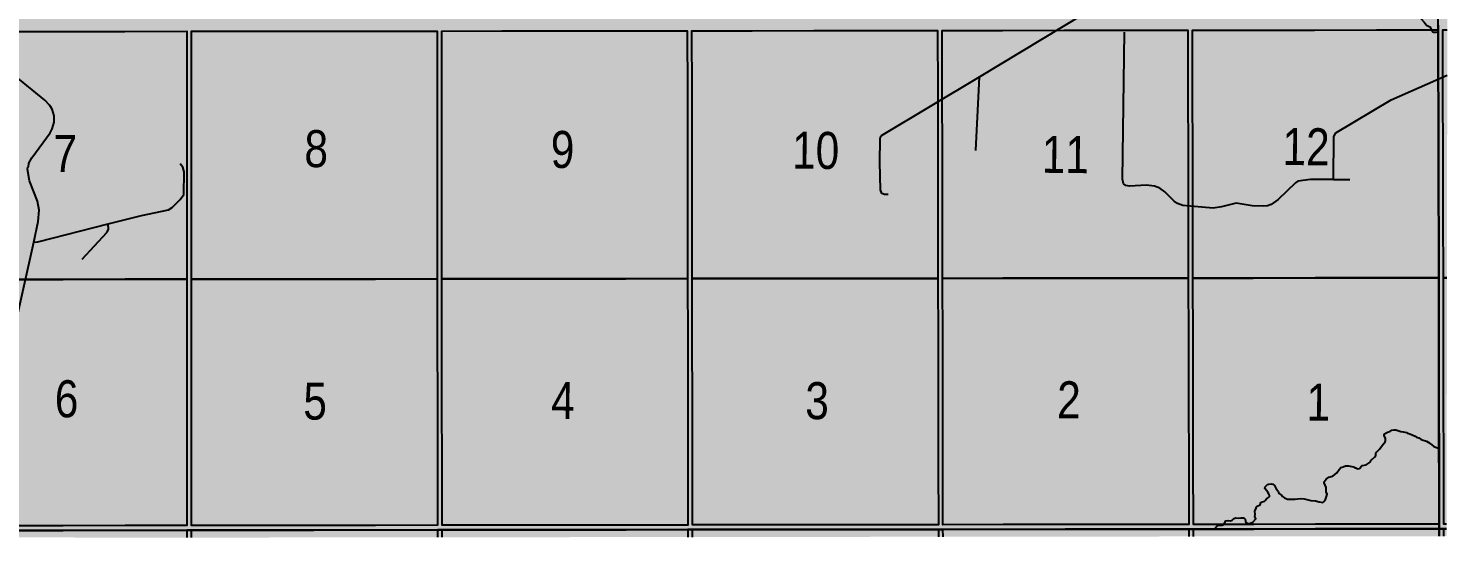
# Model space of a CAD drawing. Extents: x 570482 to 581403, y 6264409 to 6273171.
# Drawn here: x 570864.8 to 571171.5, y 6270453.6 to 6270563.6 of the extents above; entities that cross this region are included whole.
import ezdxf

# ---------------------------------------------------------------- set-up
doc = ezdxf.new("R2010")
doc.units = 0
doc.header["$LTSCALE"] = 5
doc.linetypes.add('DASHED2', pattern=[9.525, 6.35, -3.175])
for name, color, linetype in [('RoadSeg', 57, 'DASHED2'), ('T-WATER', 160, 'Continuous'), ('Townships', 57, 'Continuous')]:
    doc.layers.add(name, color=color, linetype=linetype)
doc.layers.add('ROUTE-MAP-BACKGROUND-H', color=7, linetype='Continuous', true_color=0xf0ebff)
doc.layers.add('Sections', color=7, linetype='Continuous', true_color=0x13f661)
doc.styles.add('120', font='ARIALN.TTF', dxfattribs={"height": 13})

msp = doc.modelspace()

# ---------------------------------------------------------------- hatches: boundary and pattern name
at = {"layer": 'ROUTE-MAP-BACKGROUND-H'}
h = msp.add_hatch(color=256, dxfattribs=at)
h.dxf.hatch_style = 1
h.paths.add_polyline_path([(571171.112, 6270453.937), (571171.532, 6270781.165), (571139.113, 6270781.063), (571139.013, 6270832.812), (571138.478, 6271104.55), (570482.402, 6271104.607), (570481.546, 6270777.122), (570519.672, 6270776.969), (570518.91, 6270453.936), (570899.088, 6270453.629), (571061.346, 6270453.809)])

# ---------------------------------------------------------------- linework, layer by layer
at = {"layer": 'RoadSeg'}
for p, q in [((571070.229, 6270553.128), (571100.875, 6270571.603)), ((571069.474, 6270537.201), (571070.229, 6270553.128)), ((571146.677, 6270530.968), (571150.237, 6270530.977))]:
    msp.add_line(p, q, dxfattribs=at)
for points in [[(571146.677, 6270530.968), (571141.685, 6270530.948), (571138.983, 6270530.559), (571138.445, 6270530.235), (571134.76, 6270526.601), (571133.245, 6270525.56), (571132.409, 6270525.274), (571131.475, 6270525.156), (571129.081, 6270525.261), (571125.662, 6270525.815), (571122.455, 6270525.035), (571120.687, 6270524.764), (571114.173, 6270525.301), (571112.983, 6270525.786), (571112.26, 6270526.297), (571110.261, 6270528.259), (571109.176, 6270529.042), (571108.019, 6270529.526), (571106.259, 6270529.754), (571102.594, 6270529.514), (571101.831, 6270529.626), (571101.338, 6270530.033), (571101.121, 6270531.002), (571101.619, 6270568.197)], [(570866.033, 6270517.445), (570866.969, 6270521.889), (570867.142, 6270524.349), (570866.774, 6270526.285), (570865.048, 6270530.672), (570864.622, 6270533.207), (570864.695, 6270533.606), (570864.863, 6270533.67), (570864.909, 6270534.467), (570865.593, 6270535.621), (570869.54, 6270541.048), (570869.987, 6270541.906), (570870.408, 6270543.297), (570870.431, 6270544.728), (570869.954, 6270546.1), (570869.436, 6270546.94), (570868.422, 6270548.088), (570861.787, 6270553.452)], [(571146.677, 6270530.968), (571146.759, 6270540.218), (571147.204, 6270541.009), (571159.166, 6270548.171), (571171.239, 6270553.488)], [(571050.486, 6270527.69), (571049.688, 6270527.736), (571049.159, 6270527.944), (571048.839, 6270528.748), (571048.735, 6270534.706), (571048.748, 6270539.631), (571048.823, 6270540.128), (571049.094, 6270540.457), (571070.229, 6270553.128)], [(570882.036, 6270521.381), (570889.253, 6270523.195), (570895.063, 6270524.432), (570895.869, 6270524.885), (570897.627, 6270526.621), (570898.377, 6270527.707), (570898.489, 6270532.63), (570898.205, 6270533.599), (570897.651, 6270534.34)], [(570866.033, 6270517.445), (570866.899, 6270517.498), (570882.036, 6270521.381)], [(570876.422, 6270513.751), (570881.772, 6270519.488), (570882.115, 6270520.115), (570882.036, 6270521.381)], [(570842.142, 6270453.675), (570842.064, 6270467.184), (570842.201, 6270471.607), (570842.758, 6270473.13), (570844.192, 6270475.403), (570845.686, 6270477.369), (570847.762, 6270480.103), (570849.525, 6270482.105), (570851.242, 6270483.342), (570856.075, 6270485.893), (570857.353, 6270486.738), (570858.534, 6270487.751), (570859.386, 6270489.001), (570859.876, 6270490.491), (570861.551, 6270497.385), (570866.033, 6270517.445)]]:
    msp.add_lwpolyline(points, dxfattribs=at)
at = {"layer": 'Sections', "color": 8}
for points in [[(570859.02, 6270509.371), (570846.006, 6270509.356), (570846.006, 6270522.737), (570846.006, 6270536.118), (570846.005, 6270549.499), (570846.005, 6270562.879), (570859.014, 6270562.894), (570872.357, 6270562.909), (570885.701, 6270562.924), (570899.044, 6270562.939), (570899.05, 6270549.559), (570899.055, 6270536.178), (570899.061, 6270522.797), (570899.066, 6270509.416), (570885.717, 6270509.401), (570872.369, 6270509.386)], [(570913.083, 6270509.432), (570900.069, 6270509.417), (570900.064, 6270522.798), (570900.059, 6270536.179), (570900.053, 6270549.56), (570900.048, 6270562.941), (570913.057, 6270562.955), (570926.401, 6270562.97), (570939.744, 6270562.986), (570953.088, 6270563.001), (570953.098, 6270549.62), (570953.109, 6270536.239), (570953.119, 6270522.858), (570953.13, 6270509.477), (570939.781, 6270509.462), (570926.432, 6270509.447)], [(570967.147, 6270509.492), (570954.133, 6270509.478), (570954.123, 6270522.859), (570954.112, 6270536.24), (570954.102, 6270549.621), (570954.091, 6270563.002), (570967.1, 6270563.017), (570980.444, 6270563.032), (570993.788, 6270563.047), (571007.133, 6270563.062), (571007.148, 6270549.681), (571007.164, 6270536.3), (571007.179, 6270522.919), (571007.195, 6270509.537), (570993.846, 6270509.522), (570980.496, 6270509.507)], [(571021.213, 6270509.553), (571008.199, 6270509.539), (571008.183, 6270522.92), (571008.167, 6270536.301), (571008.152, 6270549.682), (571008.136, 6270563.063), (571021.146, 6270563.078), (571034.491, 6270563.093), (571047.835, 6270563.108), (571061.179, 6270563.124), (571061.2, 6270549.742), (571061.22, 6270536.361), (571061.241, 6270522.979), (571061.261, 6270509.598), (571047.912, 6270509.583), (571034.563, 6270509.568)], [(571075.28, 6270509.614), (571062.265, 6270509.599), (571062.244, 6270522.981), (571062.224, 6270536.362), (571062.203, 6270549.743), (571062.183, 6270563.125), (571075.193, 6270563.14), (571088.537, 6270563.155), (571101.882, 6270563.17), (571115.226, 6270563.185), (571115.252, 6270549.804), (571115.277, 6270536.422), (571115.303, 6270523.04), (571115.328, 6270509.659), (571101.979, 6270509.644), (571088.629, 6270509.629)], [(571129.346, 6270509.675), (571116.332, 6270509.66), (571116.306, 6270523.041), (571116.281, 6270536.423), (571116.255, 6270549.805), (571116.23, 6270563.186), (571129.24, 6270563.202), (571142.584, 6270563.218), (571155.929, 6270563.234), (571169.274, 6270563.25), (571169.305, 6270549.869), (571169.335, 6270536.487), (571169.366, 6270523.106), (571169.396, 6270509.724), (571156.046, 6270509.708), (571142.696, 6270509.692)], [(570859.026, 6270456.182), (570846.007, 6270456.168), (570846.007, 6270469.214), (570846.006, 6270482.595), (570846.006, 6270495.975), (570846.006, 6270509.356), (570859.02, 6270509.371), (570872.369, 6270509.386), (570885.717, 6270509.401), (570899.066, 6270509.416), (570899.071, 6270496.035), (570899.077, 6270482.654), (570899.082, 6270469.273), (570899.087, 6270456.227), (570885.733, 6270456.212), (570872.38, 6270456.197)], [(570913.11, 6270456.243), (570900.091, 6270456.228), (570900.085, 6270469.274), (570900.08, 6270482.655), (570900.075, 6270496.036), (570900.069, 6270509.417), (570913.083, 6270509.432), (570926.432, 6270509.447), (570939.781, 6270509.462), (570953.13, 6270509.477), (570953.14, 6270496.096), (570953.151, 6270482.715), (570953.161, 6270469.333), (570953.171, 6270456.287), (570939.817, 6270456.272), (570926.463, 6270456.257)], [(570967.194, 6270456.303), (570954.175, 6270456.288), (570954.165, 6270469.335), (570954.154, 6270482.716), (570954.144, 6270496.097), (570954.133, 6270509.478), (570967.147, 6270509.492), (570980.496, 6270509.507), (570993.846, 6270509.522), (571007.195, 6270509.537), (571007.21, 6270496.156), (571007.226, 6270482.775), (571007.241, 6270469.394), (571007.256, 6270456.347), (570993.902, 6270456.332), (570980.548, 6270456.318)], [(571021.279, 6270456.363), (571008.26, 6270456.348), (571008.245, 6270469.395), (571008.229, 6270482.776), (571008.214, 6270496.157), (571008.199, 6270509.539), (571021.213, 6270509.553), (571034.563, 6270509.568), (571047.912, 6270509.583), (571061.261, 6270509.598), (571061.282, 6270496.217), (571061.302, 6270482.835), (571061.322, 6270469.454), (571061.342, 6270456.407), (571047.988, 6270456.392), (571034.634, 6270456.377)], [(571075.366, 6270456.422), (571062.346, 6270456.408), (571062.326, 6270469.455), (571062.306, 6270482.836), (571062.285, 6270496.218), (571062.265, 6270509.599), (571075.28, 6270509.614), (571088.629, 6270509.629), (571101.979, 6270509.644), (571115.328, 6270509.659), (571115.353, 6270496.277), (571115.379, 6270482.895), (571115.404, 6270469.514), (571115.429, 6270456.467), (571102.075, 6270456.452), (571088.72, 6270456.437)], [(571129.452, 6270456.484), (571116.433, 6270456.468), (571116.408, 6270469.515), (571116.382, 6270482.897), (571116.357, 6270496.278), (571116.332, 6270509.66), (571129.346, 6270509.675), (571142.696, 6270509.692), (571156.046, 6270509.708), (571169.396, 6270509.724), (571169.427, 6270496.343), (571169.457, 6270482.961), (571169.487, 6270469.58), (571169.517, 6270456.533), (571156.162, 6270456.516), (571142.807, 6270456.5)]]:
    msp.add_lwpolyline(points, close=True, dxfattribs=at)
for points in [[(571171.183, 6270509.73), (571170.4, 6270509.728), (571170.37, 6270523.109), (571170.339, 6270536.491), (571170.309, 6270549.872), (571170.278, 6270563.254), (571171.252, 6270563.257)], [(571171.115, 6270456.538), (571170.521, 6270456.536), (571170.491, 6270469.583), (571170.461, 6270482.965), (571170.43, 6270496.346), (571170.4, 6270509.728), (571171.183, 6270509.73)], [(570846.007, 6270453.672), (570846.007, 6270455.164), (570859.026, 6270455.179), (570872.38, 6270455.194), (570885.734, 6270455.208), (570899.087, 6270455.223), (570899.088, 6270453.629)], [(570900.092, 6270453.63), (570900.091, 6270455.224), (570913.11, 6270455.239), (570926.464, 6270455.254), (570939.818, 6270455.269), (570953.172, 6270455.284), (570953.173, 6270453.689)], [(570954.177, 6270453.69), (570954.175, 6270455.285), (570967.195, 6270455.299), (570980.549, 6270455.314), (570993.903, 6270455.329), (571007.257, 6270455.344), (571007.259, 6270453.749)], [(571008.263, 6270453.75), (571008.261, 6270455.345), (571021.281, 6270455.359), (571034.635, 6270455.374), (571047.99, 6270455.389), (571061.344, 6270455.403), (571061.346, 6270453.809)], [(571062.35, 6270453.81), (571062.348, 6270455.404), (571075.367, 6270455.419), (571088.722, 6270455.434), (571102.076, 6270455.448), (571115.431, 6270455.463), (571115.434, 6270453.872)], [(571116.437, 6270453.873), (571116.434, 6270455.464), (571129.454, 6270455.48), (571142.809, 6270455.496), (571156.164, 6270455.513), (571169.519, 6270455.529), (571169.523, 6270453.935)], [(571170.527, 6270453.936), (571170.523, 6270455.533), (571171.114, 6270455.535)]]:
    msp.add_lwpolyline(points, dxfattribs=at)
at = {"layer": 'T-WATER', "linetype": 'Continuous'}
for points in [[(571164.141, 6270566.621), (571164.907, 6270566.675), (571165.203, 6270566.504), (571165.622, 6270565.633), (571166.275, 6270564.924), (571166.73, 6270564.285), (571166.794, 6270564.251), (571167.488, 6270563.874), (571167.837, 6270563.248), (571167.844, 6270563.237), (571168.137, 6270562.866), (571168.335, 6270562.763), (571168.834, 6270562.755), (571169.274, 6270562.862)], [(571152.731, 6270469.065), (571152.965, 6270469.194), (571153.699, 6270469.348), (571154.573, 6270469.899), (571154.845, 6270470.327), (571155.521, 6270470.981), (571155.826, 6270471.342), (571155.833, 6270471.807), (571155.937, 6270472.071), (571156.646, 6270472.725), (571157.191, 6270473.514), (571157.835, 6270474.302), (571157.905, 6270474.5), (571157.914, 6270475.065), (571157.624, 6270475.635), (571157.595, 6270475.934), (571157.664, 6270476.066), (571158.367, 6270476.388), (571158.868, 6270476.512), (571159.305, 6270476.805), (571159.806, 6270476.93), (571160.138, 6270476.924), (571161.196, 6270476.542), (571161.693, 6270476.467), (571162.456, 6270476.355), (571162.686, 6270476.185), (571163.183, 6270476.044), (571163.843, 6270475.734), (571164.337, 6270475.494), (571164.633, 6270475.289), (571165.13, 6270475.149), (571165.59, 6270474.809), (571165.822, 6270474.772), (571166.781, 6270474.424), (571167.506, 6270474.046), (571167.636, 6270473.845), (571168.26, 6270473.403), (571168.688, 6270473.13), (571168.887, 6270473.093), (571169.479, 6270472.869)], [(571121.039, 6270455.47), (571121.082, 6270455.56), (571121.558, 6270456.184), (571121.726, 6270456.281), (571122.624, 6270456.3), (571122.824, 6270456.363), (571122.94, 6270456.476), (571123.094, 6270456.625), (571123.403, 6270457.218), (571123.904, 6270457.343), (571124.401, 6270457.269), (571124.802, 6270457.395), (571125.14, 6270457.722), (571125.608, 6270457.914), (571126.106, 6270457.84), (571126.672, 6270457.897), (571127.337, 6270457.887), (571127.598, 6270457.616), (571127.69, 6270457.083), (571127.787, 6270456.915), (571128.049, 6270456.711), (571128.248, 6270456.642), (571128.514, 6270456.671), (571129.283, 6270456.924), (571129.893, 6270457.679), (571129.701, 6270458.148), (571129.743, 6270458.646), (571129.654, 6270459.345), (571129.963, 6270459.972), (571130, 6270460.171), (571130.17, 6270460.401), (571130.873, 6270460.689), (571131.014, 6270461.185), (571131.249, 6270461.347), (571131.75, 6270461.472), (571131.952, 6270461.635), (571132.224, 6270462.03), (571132.627, 6270462.289), (571132.83, 6270462.519), (571132.866, 6270462.651), (571132.803, 6270462.918), (571132.512, 6270463.422), (571131.892, 6270464.13), (571131.829, 6270464.33), (571131.933, 6270464.594), (571132.439, 6270465.085), (571132.707, 6270465.18), (571133.206, 6270465.206), (571133.571, 6270465.2), (571133.966, 6270464.894), (571134.287, 6270464.191), (571134.743, 6270463.652), (571134.806, 6270463.385), (571134.968, 6270463.116), (571135.493, 6270462.709), (571135.655, 6270462.473), (571136.083, 6270462.2), (571136.777, 6270461.923), (571138.372, 6270461.898), (571138.973, 6270462.021), (571139.472, 6270462.079), (571140.368, 6270461.965), (571141.792, 6270461.643), (571142.789, 6270461.594), (571142.796, 6270461.592), (571143.583, 6270461.382), (571144.379, 6270461.236), (571144.614, 6270461.398), (571144.92, 6270461.825), (571145.197, 6270462.519), (571145.305, 6270463.016), (571145.114, 6270463.518), (571145.095, 6270464.449), (571144.679, 6270465.42), (571144.683, 6270465.652), (571145.125, 6270466.277), (571145.664, 6270466.7), (571146.164, 6270466.792), (571146.498, 6270466.886), (571147.407, 6270467.603), (571147.879, 6270468.298), (571148.288, 6270468.794), (571148.772, 6270468.929), (571149.274, 6270469.12), (571149.906, 6270469.143), (571150.966, 6270468.893), (571151.295, 6270468.722), (571151.494, 6270468.685), (571151.956, 6270468.479), (571152.257, 6270468.573), (571152.731, 6270469.065)]]:
    msp.add_lwpolyline(points, dxfattribs=at)
at = {"layer": 'Townships'}
for points in [[(571171.114, 6270455.535), (571170.523, 6270455.533), (571169.519, 6270455.529), (571169.517, 6270456.533), (571169.457, 6270482.961), (571169.396, 6270509.724), (571169.335, 6270536.487), (571169.274, 6270563.25), (571169.272, 6270564.254), (571169.212, 6270590.682), (571169.15, 6270617.445), (571169.089, 6270644.208), (571169.028, 6270670.971), (571169.025, 6270671.975), (571168.965, 6270698.403), (571168.903, 6270725.166), (571168.842, 6270751.929), (571168.781, 6270778.512), (571169.785, 6270778.516), (571171.529, 6270778.522)], [(571169.272, 6270564.254), (571169.274, 6270563.25), (571169.335, 6270536.487), (571169.396, 6270509.724), (571169.457, 6270482.961), (571169.517, 6270456.533), (571169.519, 6270455.529), (571142.809, 6270455.496), (571116.434, 6270455.464), (571115.431, 6270455.463), (571088.722, 6270455.434), (571062.348, 6270455.404), (571061.344, 6270455.403), (571034.635, 6270455.374), (571008.261, 6270455.345), (571007.257, 6270455.344), (570980.549, 6270455.314), (570954.175, 6270455.285), (570953.172, 6270455.284), (570926.464, 6270455.254), (570900.091, 6270455.224), (570899.087, 6270455.223), (570872.38, 6270455.194), (570846.007, 6270455.164)], [(570845.003, 6270453.673), (570845.003, 6270455.163), (570846.007, 6270455.164), (570872.38, 6270455.194), (570899.087, 6270455.223), (570900.091, 6270455.224), (570926.464, 6270455.254), (570953.172, 6270455.284), (570954.175, 6270455.285), (570980.549, 6270455.314), (571007.257, 6270455.344), (571008.261, 6270455.345), (571034.635, 6270455.374), (571061.344, 6270455.403), (571062.348, 6270455.404), (571088.722, 6270455.434), (571115.431, 6270455.463), (571116.434, 6270455.464), (571142.809, 6270455.496), (571169.519, 6270455.529), (571169.523, 6270453.935)], [(571169.523, 6270453.935), (571169.519, 6270455.529), (571170.523, 6270455.533), (571171.114, 6270455.535)]]:
    msp.add_lwpolyline(points, dxfattribs=at)

# ---------------------------------------------------------------- texts
at = {"layer": 'RoadSeg', "style": '120'}
for s, height, p in [('8', 7.99, (570924.419, 6270533.637)), ('9', 7.99, (570977.614, 6270533.46)), ('10', 7.9898, (571029.73, 6270533.299)), ('12', 7.9898, (571135.623, 6270534.083)), ('7', 7.99, (570870.201, 6270532.602)), ('11', 7.9898, (571083.647, 6270532.401)), ('6', 7.99, (570870.512, 6270479.632)), ('5', 7.99, (570924.184, 6270479.127)), ('4', 7.99, (570977.704, 6270479.287)), ('3', 7.99, (571032.58, 6270479.225)), ('2', 7.99, (571086.96, 6270479.402)), ('1', 7.99, (571140.811, 6270478.885))]:
    msp.add_text(s, height=height, rotation=359.45036, dxfattribs=at).set_placement(p)

doc.saveas('drawing.dxf')
